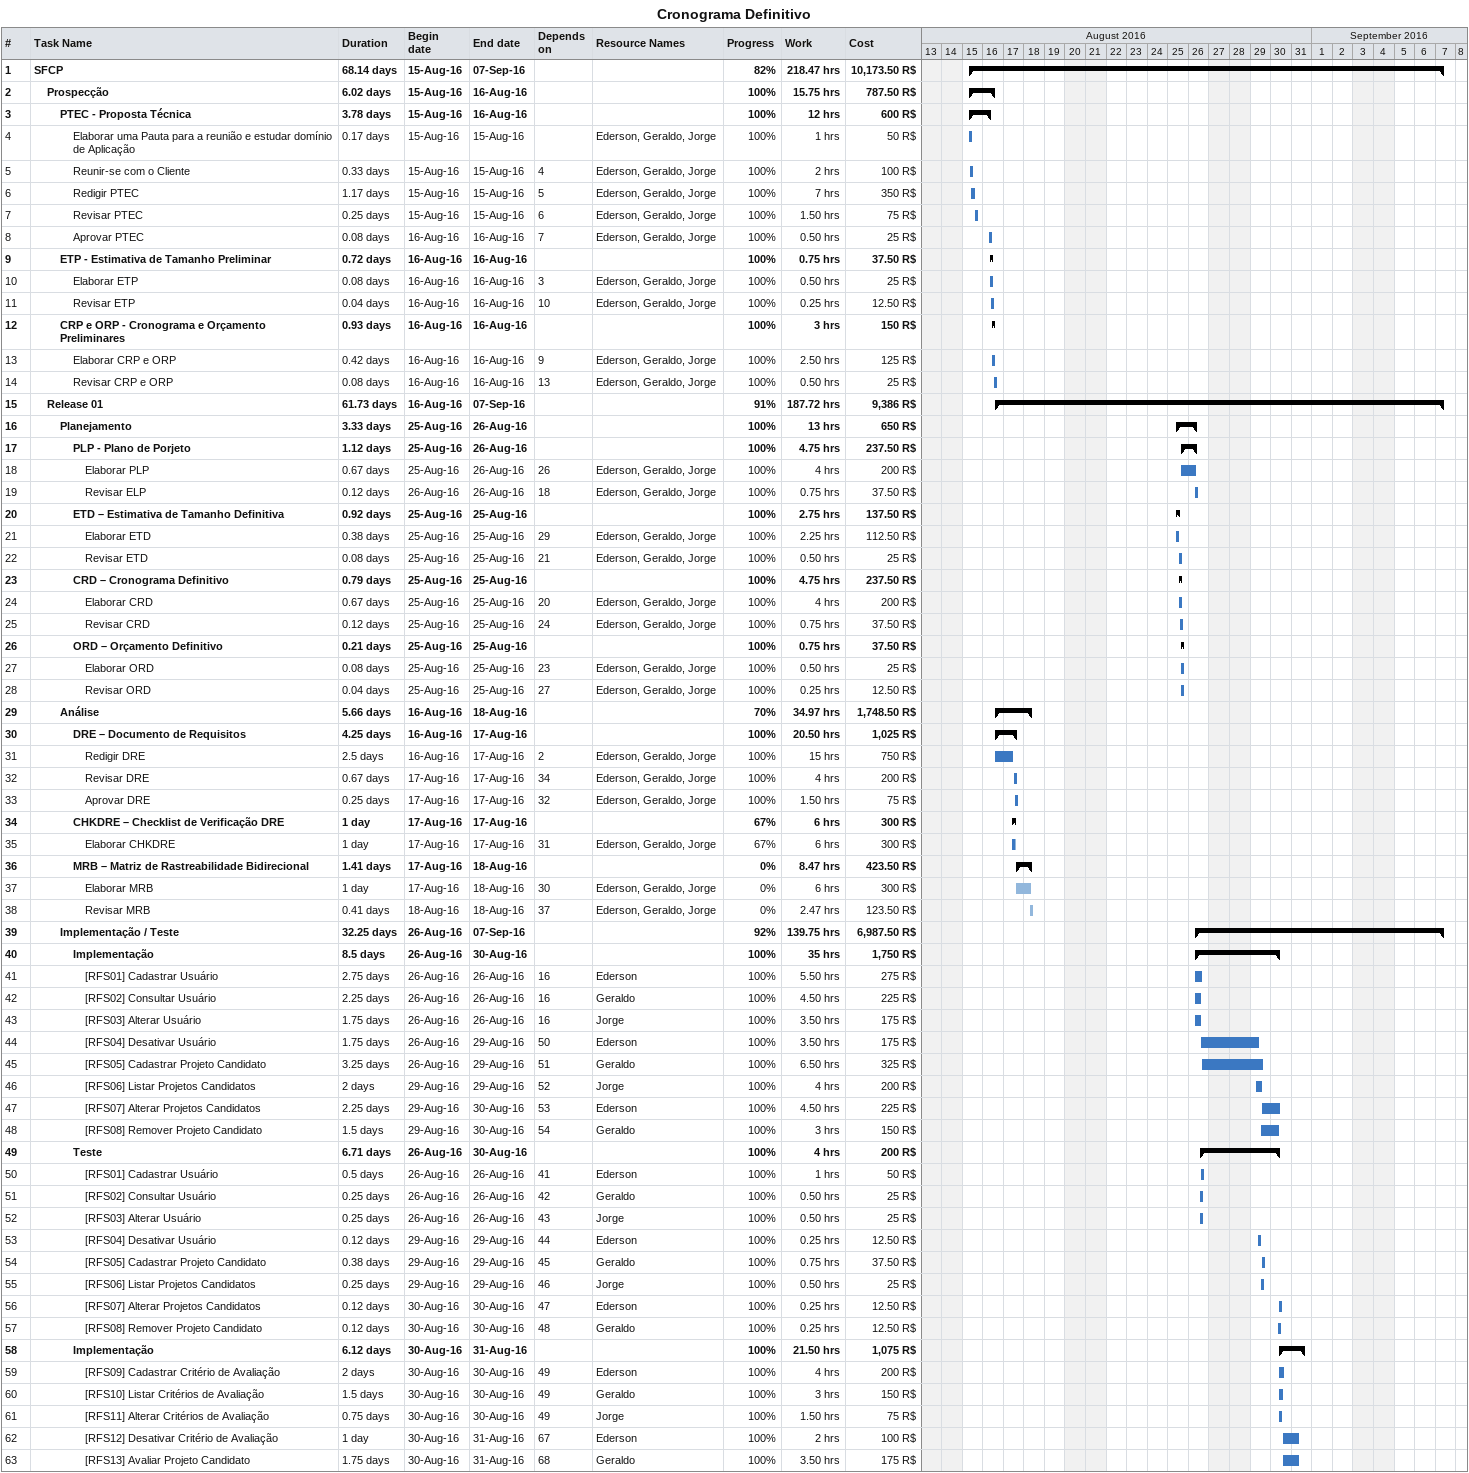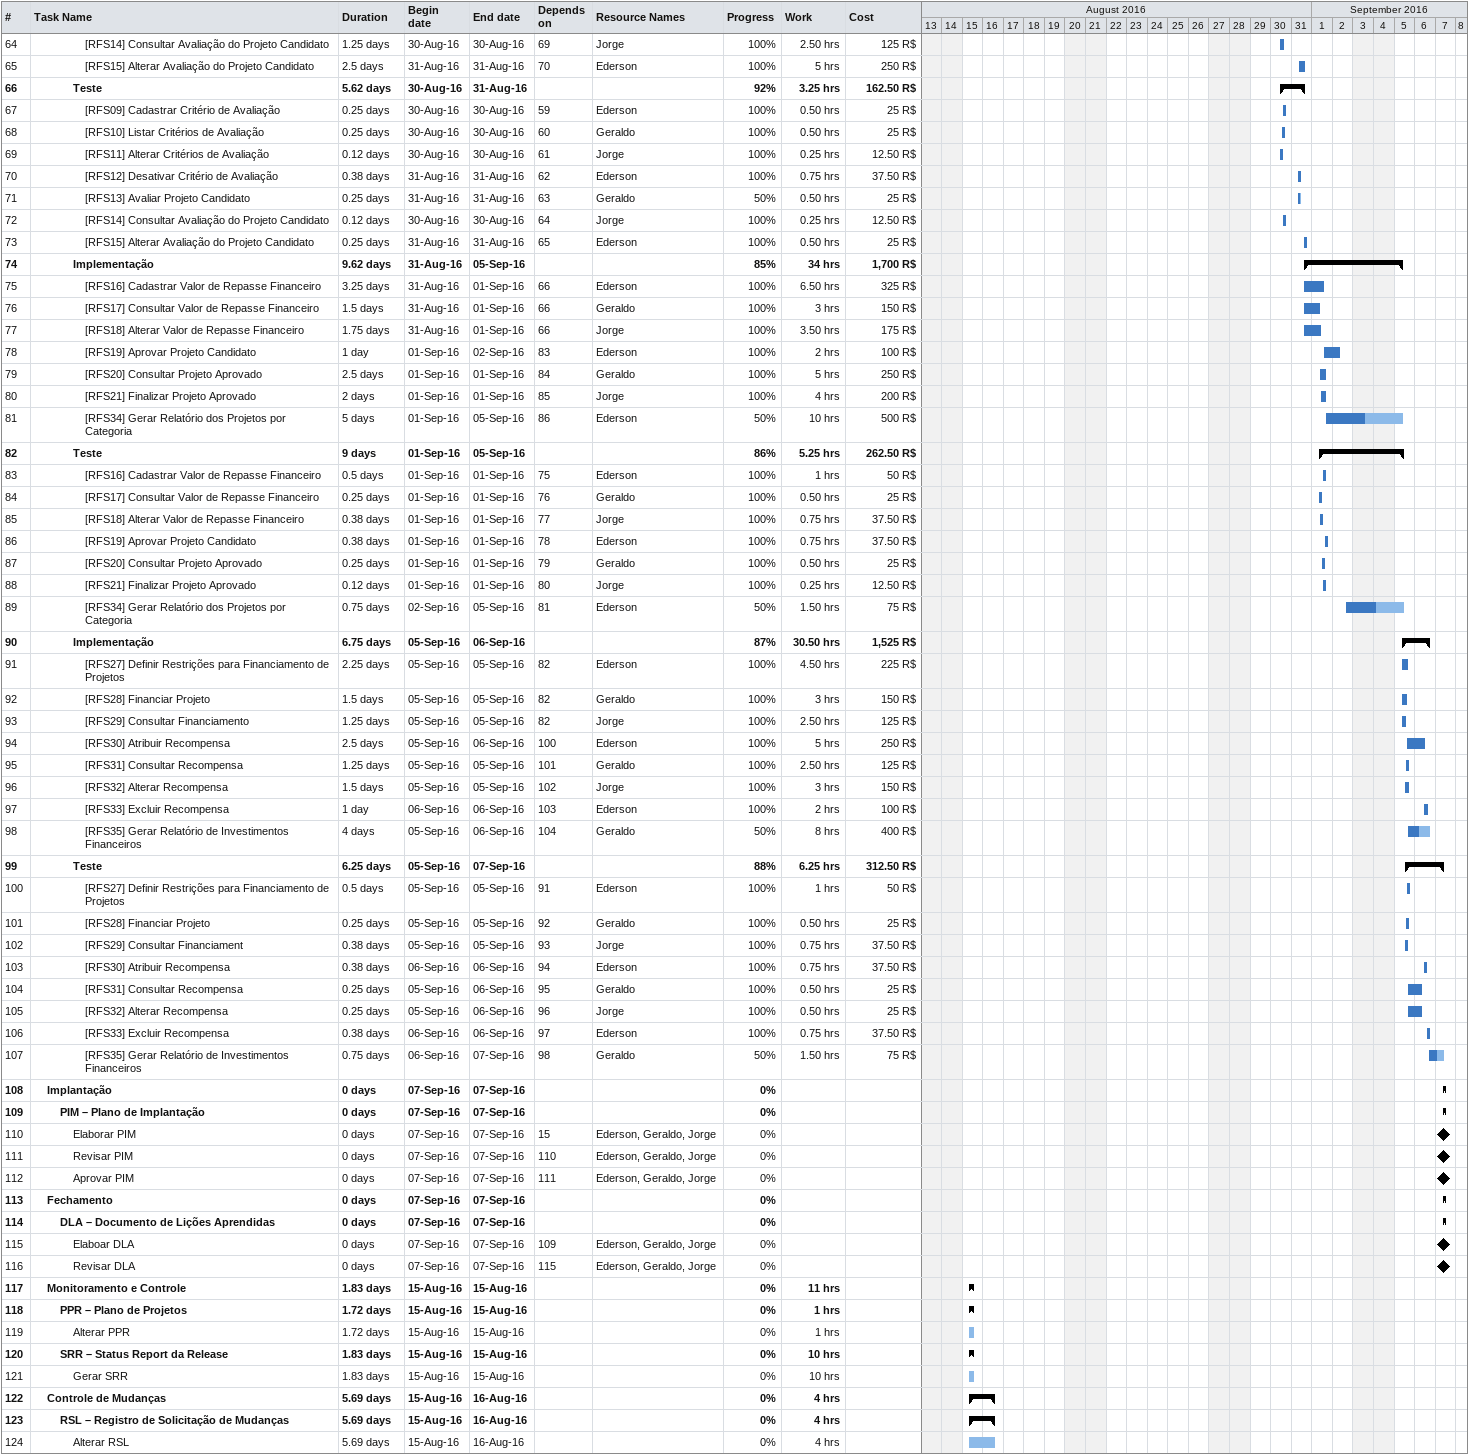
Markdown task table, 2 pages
Cronograma Definitivo

| ID | Level | Task | Duration | Start | Finish | Predecessors | Resources | % complete | Work (h) | Cost (R$) |
|---|---|---|---|---|---|---|---|---|---|---|
| 1 | 1 | **SFCP** | 68.14d | 2016-08-15 | 2016-09-07 |  |  | 82 | 218.47 | 10173.50 |
| 2 | 2 | **Prospecção** | 6.02d | 2016-08-15 | 2016-08-16 |  |  | 100 | 15.75 | 787.50 |
| 3 | 3 | **PTEC - Proposta Técnica** | 3.78d | 2016-08-15 | 2016-08-16 |  |  | 100 | 12 | 600 |
| 4 | 4 | Elaborar uma Pauta para a reunião e estudar domínio de Aplicação | 0.17d | 2016-08-15 | 2016-08-15 |  | Ederson, Geraldo, Jorge | 100 | 1 | 50 |
| 5 | 4 | Reunir-se com o Cliente | 0.33d | 2016-08-15 | 2016-08-15 | 4 | Ederson, Geraldo, Jorge | 100 | 2 | 100 |
| 6 | 4 | Redigir PTEC | 1.17d | 2016-08-15 | 2016-08-15 | 5 | Ederson, Geraldo, Jorge | 100 | 7 | 350 |
| 7 | 4 | Revisar PTEC | 0.25d | 2016-08-15 | 2016-08-15 | 6 | Ederson, Geraldo, Jorge | 100 | 1.50 | 75 |
| 8 | 4 | Aprovar PTEC | 0.08d | 2016-08-16 | 2016-08-16 | 7 | Ederson, Geraldo, Jorge | 100 | 0.50 | 25 |
| 9 | 3 | **ETP - Estimativa de Tamanho Preliminar** | 0.72d | 2016-08-16 | 2016-08-16 |  |  | 100 | 0.75 | 37.50 |
| 10 | 4 | Elaborar ETP | 0.08d | 2016-08-16 | 2016-08-16 | 3 | Ederson, Geraldo, Jorge | 100 | 0.50 | 25 |
| 11 | 4 | Revisar ETP | 0.04d | 2016-08-16 | 2016-08-16 | 10 | Ederson, Geraldo, Jorge | 100 | 0.25 | 12.50 |
| 12 | 3 | **CRP e ORP - Cronograma e Orçamento Preliminares** | 0.93d | 2016-08-16 | 2016-08-16 |  |  | 100 | 3 | 150 |
| 13 | 4 | Elaborar CRP e ORP | 0.42d | 2016-08-16 | 2016-08-16 | 9 | Ederson, Geraldo, Jorge | 100 | 2.50 | 125 |
| 14 | 4 | Revisar CRP e ORP | 0.08d | 2016-08-16 | 2016-08-16 | 13 | Ederson, Geraldo, Jorge | 100 | 0.50 | 25 |
| 15 | 2 | **Release 01** | 61.73d | 2016-08-16 | 2016-09-07 |  |  | 91 | 187.72 | 9386 |
| 16 | 3 | **Planejamento** | 3.33d | 2016-08-25 | 2016-08-26 |  |  | 100 | 13 | 650 |
| 17 | 4 | **PLP - Plano de Porjeto** | 1.12d | 2016-08-25 | 2016-08-26 |  |  | 100 | 4.75 | 237.50 |
| 18 | 5 | Elaborar PLP | 0.67d | 2016-08-25 | 2016-08-26 | 26 | Ederson, Geraldo, Jorge | 100 | 4 | 200 |
| 19 | 5 | Revisar ELP | 0.12d | 2016-08-26 | 2016-08-26 | 18 | Ederson, Geraldo, Jorge | 100 | 0.75 | 37.50 |
| 20 | 4 | **ETD – Estimativa de Tamanho Definitiva** | 0.92d | 2016-08-25 | 2016-08-25 |  |  | 100 | 2.75 | 137.50 |
| 21 | 5 | Elaborar ETD | 0.38d | 2016-08-25 | 2016-08-25 | 29 | Ederson, Geraldo, Jorge | 100 | 2.25 | 112.50 |
| 22 | 5 | Revisar ETD | 0.08d | 2016-08-25 | 2016-08-25 | 21 | Ederson, Geraldo, Jorge | 100 | 0.50 | 25 |
| 23 | 4 | **CRD – Cronograma Definitivo** | 0.79d | 2016-08-25 | 2016-08-25 |  |  | 100 | 4.75 | 237.50 |
| 24 | 5 | Elaborar CRD | 0.67d | 2016-08-25 | 2016-08-25 | 20 | Ederson, Geraldo, Jorge | 100 | 4 | 200 |
| 25 | 5 | Revisar CRD | 0.12d | 2016-08-25 | 2016-08-25 | 24 | Ederson, Geraldo, Jorge | 100 | 0.75 | 37.50 |
| 26 | 4 | **ORD – Orçamento Definitivo** | 0.21d | 2016-08-25 | 2016-08-25 |  |  | 100 | 0.75 | 37.50 |
| 27 | 5 | Elaborar ORD | 0.08d | 2016-08-25 | 2016-08-25 | 23 | Ederson, Geraldo, Jorge | 100 | 0.50 | 25 |
| 28 | 5 | Revisar ORD | 0.04d | 2016-08-25 | 2016-08-25 | 27 | Ederson, Geraldo, Jorge | 100 | 0.25 | 12.50 |
| 29 | 3 | **Análise** | 5.66d | 2016-08-16 | 2016-08-18 |  |  | 70 | 34.97 | 1748.50 |
| 30 | 4 | **DRE – Documento de Requisitos** | 4.25d | 2016-08-16 | 2016-08-17 |  |  | 100 | 20.50 | 1025 |
| 31 | 5 | Redigir DRE | 2.5d | 2016-08-16 | 2016-08-17 | 2 | Ederson, Geraldo, Jorge | 100 | 15 | 750 |
| 32 | 5 | Revisar DRE | 0.67d | 2016-08-17 | 2016-08-17 | 34 | Ederson, Geraldo, Jorge | 100 | 4 | 200 |
| 33 | 5 | Aprovar DRE | 0.25d | 2016-08-17 | 2016-08-17 | 32 | Ederson, Geraldo, Jorge | 100 | 1.50 | 75 |
| 34 | 4 | **CHKDRE – Checklist de Verificação DRE** | 1d | 2016-08-17 | 2016-08-17 |  |  | 67 | 6 | 300 |
| 35 | 5 | Elaborar CHKDRE | 1d | 2016-08-17 | 2016-08-17 | 31 | Ederson, Geraldo, Jorge | 67 | 6 | 300 |
| 36 | 4 | **MRB – Matriz de Rastreabilidade Bidirecional** | 1.41d | 2016-08-17 | 2016-08-18 |  |  | 0 | 8.47 | 423.50 |
| 37 | 5 | Elaborar MRB | 1d | 2016-08-17 | 2016-08-18 | 30 | Ederson, Geraldo, Jorge | 0 | 6 | 300 |
| 38 | 5 | Revisar MRB | 0.41d | 2016-08-18 | 2016-08-18 | 37 | Ederson, Geraldo, Jorge | 0 | 2.47 | 123.50 |
| 39 | 3 | **Implementação / Teste** | 32.25d | 2016-08-26 | 2016-09-07 |  |  | 92 | 139.75 | 6987.50 |
| 40 | 4 | **Implementação** | 8.5d | 2016-08-26 | 2016-08-30 |  |  | 100 | 35 | 1750 |
| 41 | 5 | [RFS01] Cadastrar Usuário | 2.75d | 2016-08-26 | 2016-08-26 | 16 | Ederson | 100 | 5.50 | 275 |
| 42 | 5 | [RFS02] Consultar Usuário | 2.25d | 2016-08-26 | 2016-08-26 | 16 | Geraldo | 100 | 4.50 | 225 |
| 43 | 5 | [RFS03] Alterar Usuário | 1.75d | 2016-08-26 | 2016-08-26 | 16 | Jorge | 100 | 3.50 | 175 |
| 44 | 5 | [RFS04] Desativar Usuário | 1.75d | 2016-08-26 | 2016-08-29 | 50 | Ederson | 100 | 3.50 | 175 |
| 45 | 5 | [RFS05] Cadastrar Projeto Candidato | 3.25d | 2016-08-26 | 2016-08-29 | 51 | Geraldo | 100 | 6.50 | 325 |
| 46 | 5 | [RFS06] Listar Projetos Candidatos | 2d | 2016-08-29 | 2016-08-29 | 52 | Jorge | 100 | 4 | 200 |
| 47 | 5 | [RFS07] Alterar Projetos Candidatos | 2.25d | 2016-08-29 | 2016-08-30 | 53 | Ederson | 100 | 4.50 | 225 |
| 48 | 5 | [RFS08] Remover Projeto Candidato | 1.5d | 2016-08-29 | 2016-08-30 | 54 | Geraldo | 100 | 3 | 150 |
| 49 | 4 | **Teste** | 6.71d | 2016-08-26 | 2016-08-30 |  |  | 100 | 4 | 200 |
| 50 | 5 | [RFS01] Cadastrar Usuário | 0.5d | 2016-08-26 | 2016-08-26 | 41 | Ederson | 100 | 1 | 50 |
| 51 | 5 | [RFS02] Consultar Usuário | 0.25d | 2016-08-26 | 2016-08-26 | 42 | Geraldo | 100 | 0.50 | 25 |
| 52 | 5 | [RFS03] Alterar Usuário | 0.25d | 2016-08-26 | 2016-08-26 | 43 | Jorge | 100 | 0.50 | 25 |
| 53 | 5 | [RFS04] Desativar Usuário | 0.12d | 2016-08-29 | 2016-08-29 | 44 | Ederson | 100 | 0.25 | 12.50 |
| 54 | 5 | [RFS05] Cadastrar Projeto Candidato | 0.38d | 2016-08-29 | 2016-08-29 | 45 | Geraldo | 100 | 0.75 | 37.50 |
| 55 | 5 | [RFS06] Listar Projetos Candidatos | 0.25d | 2016-08-29 | 2016-08-29 | 46 | Jorge | 100 | 0.50 | 25 |
| 56 | 5 | [RFS07] Alterar Projetos Candidatos | 0.12d | 2016-08-30 | 2016-08-30 | 47 | Ederson | 100 | 0.25 | 12.50 |
| 57 | 5 | [RFS08] Remover Projeto Candidato | 0.12d | 2016-08-30 | 2016-08-30 | 48 | Geraldo | 100 | 0.25 | 12.50 |
| 58 | 4 | **Implementação** | 6.12d | 2016-08-30 | 2016-08-31 |  |  | 100 | 21.50 | 1075 |
| 59 | 5 | [RFS09] Cadastrar Critério de Avaliação | 2d | 2016-08-30 | 2016-08-30 | 49 | Ederson | 100 | 4 | 200 |
| 60 | 5 | [RFS10] Listar Critérios de Avaliação | 1.5d | 2016-08-30 | 2016-08-30 | 49 | Geraldo | 100 | 3 | 150 |
| 61 | 5 | [RFS11] Alterar Critérios de Avaliação | 0.75d | 2016-08-30 | 2016-08-30 | 49 | Jorge | 100 | 1.50 | 75 |
| 62 | 5 | [RFS12] Desativar Critério de Avaliação | 1d | 2016-08-30 | 2016-08-31 | 67 | Ederson | 100 | 2 | 100 |
| 63 | 5 | [RFS13] Avaliar Projeto Candidato | 1.75d | 2016-08-30 | 2016-08-31 | 68 | Geraldo | 100 | 3.50 | 175 |
| 64 | 5 | [RFS14] Consultar Avaliação do Projeto Candidato | 1.25d | 2016-08-30 | 2016-08-30 | 69 | Jorge | 100 | 2.50 | 125 |
| 65 | 5 | [RFS15] Alterar Avaliação do Projeto Candidato | 2.5d | 2016-08-31 | 2016-08-31 | 70 | Ederson | 100 | 5 | 250 |
| 66 | 4 | **Teste** | 5.62d | 2016-08-30 | 2016-08-31 |  |  | 92 | 3.25 | 162.50 |
| 67 | 5 | [RFS09] Cadastrar Critério de Avaliação | 0.25d | 2016-08-30 | 2016-08-30 | 59 | Ederson | 100 | 0.50 | 25 |
| 68 | 5 | [RFS10] Listar Critérios de Avaliação | 0.25d | 2016-08-30 | 2016-08-30 | 60 | Geraldo | 100 | 0.50 | 25 |
| 69 | 5 | [RFS11] Alterar Critérios de Avaliação | 0.12d | 2016-08-30 | 2016-08-30 | 61 | Jorge | 100 | 0.25 | 12.50 |
| 70 | 5 | [RFS12] Desativar Critério de Avaliação | 0.38d | 2016-08-31 | 2016-08-31 | 62 | Ederson | 100 | 0.75 | 37.50 |
| 71 | 5 | [RFS13] Avaliar Projeto Candidato | 0.25d | 2016-08-31 | 2016-08-31 | 63 | Geraldo | 50 | 0.50 | 25 |
| 72 | 5 | [RFS14] Consultar Avaliação do Projeto Candidato | 0.12d | 2016-08-30 | 2016-08-30 | 64 | Jorge | 100 | 0.25 | 12.50 |
| 73 | 5 | [RFS15] Alterar Avaliação do Projeto Candidato | 0.25d | 2016-08-31 | 2016-08-31 | 65 | Ederson | 100 | 0.50 | 25 |
| 74 | 4 | **Implementação** | 9.62d | 2016-08-31 | 2016-09-05 |  |  | 85 | 34 | 1700 |
| 75 | 5 | [RFS16] Cadastrar Valor de Repasse Financeiro | 3.25d | 2016-08-31 | 2016-09-01 | 66 | Ederson | 100 | 6.50 | 325 |
| 76 | 5 | [RFS17] Consultar Valor de Repasse Financeiro | 1.5d | 2016-08-31 | 2016-09-01 | 66 | Geraldo | 100 | 3 | 150 |
| 77 | 5 | [RFS18] Alterar Valor de Repasse Financeiro | 1.75d | 2016-08-31 | 2016-09-01 | 66 | Jorge | 100 | 3.50 | 175 |
| 78 | 5 | [RFS19] Aprovar Projeto Candidato | 1d | 2016-09-01 | 2016-09-02 | 83 | Ederson | 100 | 2 | 100 |
| 79 | 5 | [RFS20] Consultar Projeto Aprovado | 2.5d | 2016-09-01 | 2016-09-01 | 84 | Geraldo | 100 | 5 | 250 |
| 80 | 5 | [RFS21] Finalizar Projeto Aprovado | 2d | 2016-09-01 | 2016-09-01 | 85 | Jorge | 100 | 4 | 200 |
| 81 | 5 | [RFS34] Gerar Relatório dos Projetos por Categoria | 5d | 2016-09-01 | 2016-09-05 | 86 | Ederson | 50 | 10 | 500 |
| 82 | 4 | **Teste** | 9d | 2016-09-01 | 2016-09-05 |  |  | 86 | 5.25 | 262.50 |
| 83 | 5 | [RFS16] Cadastrar Valor de Repasse Financeiro | 0.5d | 2016-09-01 | 2016-09-01 | 75 | Ederson | 100 | 1 | 50 |
| 84 | 5 | [RFS17] Consultar Valor de Repasse Financeiro | 0.25d | 2016-09-01 | 2016-09-01 | 76 | Geraldo | 100 | 0.50 | 25 |
| 85 | 5 | [RFS18] Alterar Valor de Repasse Financeiro | 0.38d | 2016-09-01 | 2016-09-01 | 77 | Jorge | 100 | 0.75 | 37.50 |
| 86 | 5 | [RFS19] Aprovar Projeto Candidato | 0.38d | 2016-09-01 | 2016-09-01 | 78 | Ederson | 100 | 0.75 | 37.50 |
| 87 | 5 | [RFS20] Consultar Projeto Aprovado | 0.25d | 2016-09-01 | 2016-09-01 | 79 | Geraldo | 100 | 0.50 | 25 |
| 88 | 5 | [RFS21] Finalizar Projeto Aprovado | 0.12d | 2016-09-01 | 2016-09-01 | 80 | Jorge | 100 | 0.25 | 12.50 |
| 89 | 5 | [RFS34] Gerar Relatório dos Projetos por Categoria | 0.75d | 2016-09-02 | 2016-09-05 | 81 | Ederson | 50 | 1.50 | 75 |
| 90 | 4 | **Implementação** | 6.75d | 2016-09-05 | 2016-09-06 |  |  | 87 | 30.50 | 1525 |
| 91 | 5 | [RFS27] Definir Restrições para Financiamento de Projetos | 2.25d | 2016-09-05 | 2016-09-05 | 82 | Ederson | 100 | 4.50 | 225 |
| 92 | 5 | [RFS28] Financiar Projeto | 1.5d | 2016-09-05 | 2016-09-05 | 82 | Geraldo | 100 | 3 | 150 |
| 93 | 5 | [RFS29] Consultar Financiamento | 1.25d | 2016-09-05 | 2016-09-05 | 82 | Jorge | 100 | 2.50 | 125 |
| 94 | 5 | [RFS30] Atribuir Recompensa | 2.5d | 2016-09-05 | 2016-09-06 | 100 | Ederson | 100 | 5 | 250 |
| 95 | 5 | [RFS31] Consultar Recompensa | 1.25d | 2016-09-05 | 2016-09-05 | 101 | Geraldo | 100 | 2.50 | 125 |
| 96 | 5 | [RFS32] Alterar Recompensa | 1.5d | 2016-09-05 | 2016-09-05 | 102 | Jorge | 100 | 3 | 150 |
| 97 | 5 | [RFS33] Excluir Recompensa | 1d | 2016-09-06 | 2016-09-06 | 103 | Ederson | 100 | 2 | 100 |
| 98 | 5 | [RFS35] Gerar Relatório de Investimentos Financeiros | 4d | 2016-09-05 | 2016-09-06 | 104 | Geraldo | 50 | 8 | 400 |
| 99 | 4 | **Teste** | 6.25d | 2016-09-05 | 2016-09-07 |  |  | 88 | 6.25 | 312.50 |
| 100 | 5 | [RFS27] Definir Restrições para Financiamento de Projetos | 0.5d | 2016-09-05 | 2016-09-05 | 91 | Ederson | 100 | 1 | 50 |
| 101 | 5 | [RFS28] Financiar Projeto | 0.25d | 2016-09-05 | 2016-09-05 | 92 | Geraldo | 100 | 0.50 | 25 |
| 102 | 5 | [RFS29] Consultar Financiament | 0.38d | 2016-09-05 | 2016-09-05 | 93 | Jorge | 100 | 0.75 | 37.50 |
| 103 | 5 | [RFS30] Atribuir Recompensa | 0.38d | 2016-09-06 | 2016-09-06 | 94 | Ederson | 100 | 0.75 | 37.50 |
| 104 | 5 | [RFS31] Consultar Recompensa | 0.25d | 2016-09-05 | 2016-09-06 | 95 | Geraldo | 100 | 0.50 | 25 |
| 105 | 5 | [RFS32] Alterar Recompensa | 0.25d | 2016-09-05 | 2016-09-06 | 96 | Jorge | 100 | 0.50 | 25 |
| 106 | 5 | [RFS33] Excluir Recompensa | 0.38d | 2016-09-06 | 2016-09-06 | 97 | Ederson | 100 | 0.75 | 37.50 |
| 107 | 5 | [RFS35] Gerar Relatório de Investimentos Financeiros | 0.75d | 2016-09-06 | 2016-09-07 | 98 | Geraldo | 50 | 1.50 | 75 |
| 108 | 2 | **Implantação** | 0d | 2016-09-07 | 2016-09-07 |  |  | 0 |  |  |
| 109 | 3 | **PIM – Plano de Implantação** | 0d | 2016-09-07 | 2016-09-07 |  |  | 0 |  |  |
| 110 | 4 | Elaborar PIM | 0d | 2016-09-07 | 2016-09-07 | 15 | Ederson, Geraldo, Jorge | 0 |  |  |
| 111 | 4 | Revisar PIM | 0d | 2016-09-07 | 2016-09-07 | 110 | Ederson, Geraldo, Jorge | 0 |  |  |
| 112 | 4 | Aprovar PIM | 0d | 2016-09-07 | 2016-09-07 | 111 | Ederson, Geraldo, Jorge | 0 |  |  |
| 113 | 2 | **Fechamento** | 0d | 2016-09-07 | 2016-09-07 |  |  | 0 |  |  |
| 114 | 3 | **DLA – Documento de Lições Aprendidas** | 0d | 2016-09-07 | 2016-09-07 |  |  | 0 |  |  |
| 115 | 4 | Elaboar DLA | 0d | 2016-09-07 | 2016-09-07 | 109 | Ederson, Geraldo, Jorge | 0 |  |  |
| 116 | 4 | Revisar DLA | 0d | 2016-09-07 | 2016-09-07 | 115 | Ederson, Geraldo, Jorge | 0 |  |  |
| 117 | 2 | **Monitoramento e Controle** | 1.83d | 2016-08-15 | 2016-08-15 |  |  | 0 | 11 |  |
| 118 | 3 | **PPR – Plano de Projetos** | 1.72d | 2016-08-15 | 2016-08-15 |  |  | 0 | 1 |  |
| 119 | 4 | Alterar PPR | 1.72d | 2016-08-15 | 2016-08-15 |  |  | 0 | 1 |  |
| 120 | 3 | **SRR – Status Report da Release** | 1.83d | 2016-08-15 | 2016-08-15 |  |  | 0 | 10 |  |
| 121 | 4 | Gerar SRR | 1.83d | 2016-08-15 | 2016-08-15 |  |  | 0 | 10 |  |
| 122 | 2 | **Controle de Mudanças** | 5.69d | 2016-08-15 | 2016-08-16 |  |  | 0 | 4 |  |
| 123 | 3 | **RSL – Registro de Solicitação de Mudanças** | 5.69d | 2016-08-15 | 2016-08-16 |  |  | 0 | 4 |  |
| 124 | 4 | Alterar RSL | 5.69d | 2016-08-15 | 2016-08-16 |  |  | 0 | 4 |  |
